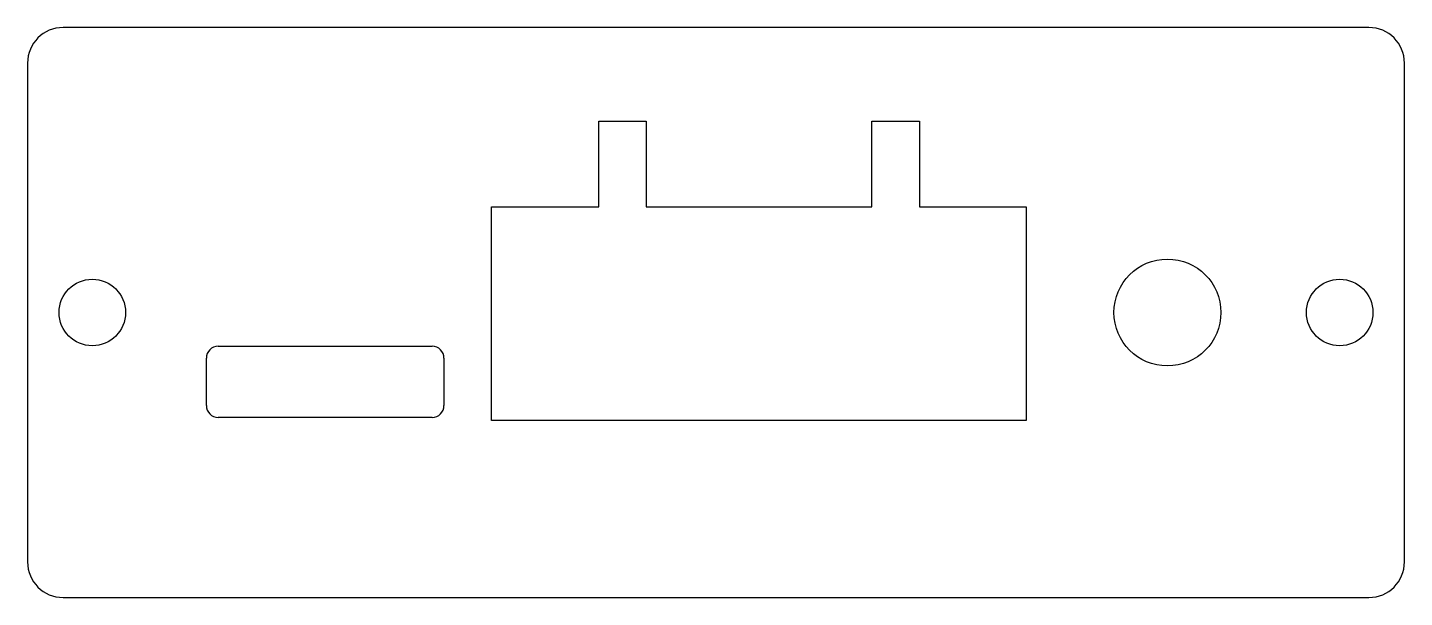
# Model space of a CAD drawing. Header units: millimetres. Extents: x -29 to 29, y -12 to 12.
import ezdxf

# ---------------------------------------------------------------- set-up
doc = ezdxf.new("R2010")
doc.units = ezdxf.units.MM
doc.layers.add('Sketch001', color=7, linetype='CONTINUOUS')

msp = doc.modelspace()

# ---------------------------------------------------------------- linework, layer by layer
at = {"layer": 'Sketch001'}
for p, q in [((27.475, 12), (-27.475, 12)), ((-28.975, 10.5), (-28.975, -10.5)), ((28.975, -10.5), (28.975, 10.5)), ((-4.935, 4.45), (-4.935, 8.05)), ((-4.935, 8.05), (-2.935, 8.05)), ((-2.935, 8.05), (-2.935, 4.45)), ((6.565, 4.45), (6.565, 8.05)), ((6.565, 8.05), (8.565, 8.05)), ((8.565, 8.05), (8.565, 4.45)), ((-9.45, 4.45), (-4.935, 4.45)), ((-9.45, -4.55), (-9.45, 4.45)), ((-2.935, 4.45), (6.565, 4.45)), ((8.565, 4.45), (13.05, 4.45)), ((13.05, 4.45), (13.05, -4.55)), ((-20.95, -1.42), (-11.95, -1.42)), ((-21.45, -3.92), (-21.45, -1.92)), ((-11.45, -1.92), (-11.45, -3.92)), ((-11.95, -4.42), (-20.95, -4.42)), ((13.05, -4.55), (-9.45, -4.55)), ((-27.475, -12), (27.475, -12))]:
    msp.add_line(p, q, dxfattribs=at)
for centre, radius in [((19, 0), 2.25), ((-26.25, 0), 1.4), ((26.25, 0), 1.4)]:
    msp.add_circle(centre, radius, dxfattribs=at)
for centre, radius, start, end in [((-27.475, 10.5), 1.5, 90, -180), ((27.475, 10.5), 1.5, 0, 90), ((-20.95, -1.92), 0.5, 90, 180), ((-11.95, -1.92), 0.5, 0, 90), ((-20.95, -3.92), 0.5, 180, -90), ((-11.95, -3.92), 0.5, -90, 0), ((-27.475, -10.5), 1.5, 180, -90), ((27.475, -10.5), 1.5, -90, 0)]:
    msp.add_arc(centre, radius, start, end, dxfattribs=at)

doc.saveas('drawing.dxf')
